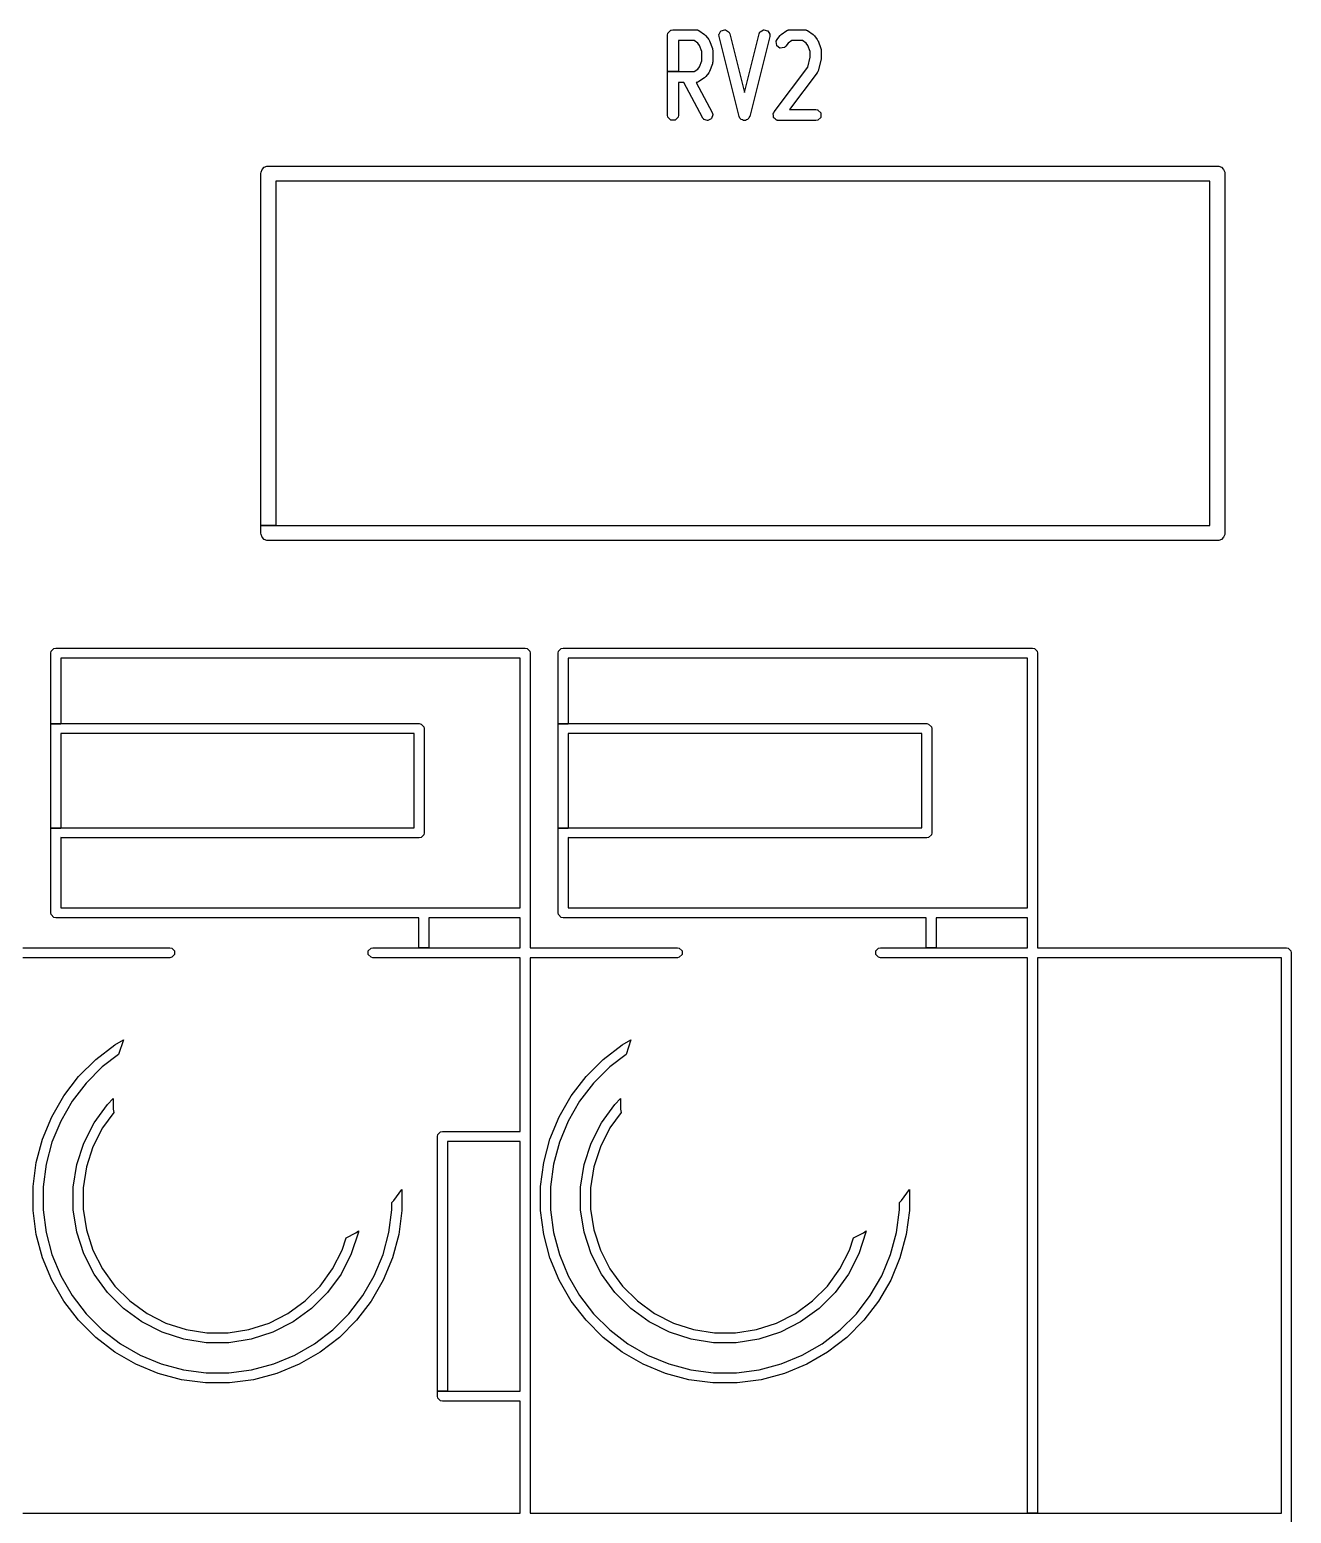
# Model space of a CAD drawing. Header units: millimetres. Extents: x 0 to 98, y 0 to 67.8.
# Drawn here: x 11.86 to 24.49, y 10.64 to 25.49 of the extents above; entities that cross this region are included whole.
import ezdxf

# ---------------------------------------------------------------- set-up
doc = ezdxf.new("R2010")
doc.units = ezdxf.units.MM
doc.layers.add('Edge.Cuts', color=254, linetype='CONTINUOUS', true_color=0xd0d2cd)

msp = doc.modelspace()

# ---------------------------------------------------------------- linework, layer by layer
at = {"layer": 'Edge.Cuts', "linetype": 'CONTINUOUS'}
for p, q in [((18.245, 25.435105), (18.245096, 25.43608)), ((18.245, 25.071058), (18.245, 25.435105)), ((18.245096, 25.43608), (18.248902, 25.455214)), ((18.248902, 25.455214), (18.25027, 25.457775)), ((18.25027, 25.457775), (18.27733, 25.484835)), ((18.27733, 25.484835), (18.279891, 25.486203)), ((18.279891, 25.486203), (18.299025, 25.490009)), ((18.299025, 25.490009), (18.3, 25.490105)), ((18.3, 25.490105), (18.528571, 25.490105)), ((18.528571, 25.490105), (18.529546, 25.490009)), ((18.529546, 25.490009), (18.535817, 25.488763)), ((18.535817, 25.488763), (18.537295, 25.489057)), ((18.537295, 25.489057), (18.540182, 25.488776)), ((18.540182, 25.488776), (18.544304, 25.487075)), ((18.544304, 25.487075), (18.548681, 25.486203)), ((18.548681, 25.486203), (18.551241, 25.484835)), ((18.551241, 25.484835), (18.552307, 25.483769)), ((18.552307, 25.483769), (18.558215, 25.481329)), ((18.558215, 25.481329), (18.559079, 25.480868)), ((18.559079, 25.480868), (18.616222, 25.442773)), ((18.616222, 25.442773), (18.616981, 25.442152)), ((18.616981, 25.442152), (18.622861, 25.436284)), ((18.622861, 25.436284), (18.629052, 25.430733)), ((18.629052, 25.430733), (18.629714, 25.43001)), ((18.629714, 25.43001), (18.658285, 25.391915)), ((18.759836, 25.442221), (18.760543, 25.445036)), ((18.760784, 25.422735), (18.759836, 25.442221)), ((18.760543, 25.445036), (18.780232, 25.477851)), ((18.760927, 25.421765), (18.760784, 25.422735)), ((18.960927, 24.621765), (18.760927, 25.421765)), ((18.780232, 25.477851), (18.783306, 25.48013)), ((18.783306, 25.48013), (18.820431, 25.489411)), ((18.820431, 25.489411), (18.824216, 25.488847)), ((18.824216, 25.488847), (18.857031, 25.469158)), ((18.857031, 25.469158), (18.85898, 25.467007)), ((18.85898, 25.467007), (18.867313, 25.449368)), ((18.867313, 25.449368), (18.867643, 25.448445)), ((18.867643, 25.448445), (19.014285, 24.861877)), ((19.014285, 24.861877), (19.160927, 25.448445)), ((19.267643, 25.421765), (19.067643, 24.621765)), ((19.160927, 25.448445), (19.161257, 25.449368)), ((19.161257, 25.449368), (19.16959, 25.467007)), ((19.16959, 25.467007), (19.171539, 25.469158)), ((19.171539, 25.469158), (19.204354, 25.488847)), ((19.204354, 25.488847), (19.208139, 25.489411)), ((19.208139, 25.489411), (19.245264, 25.48013)), ((19.245264, 25.48013), (19.248338, 25.477852)), ((19.248338, 25.477852), (19.248338, 25.477851)), ((19.248338, 25.477851), (19.268027, 25.445036)), ((19.267786, 25.422735), (19.267643, 25.421765)), ((19.268734, 25.442221), (19.267786, 25.422735)), ((19.268027, 25.445036), (19.268734, 25.442221)), ((19.341714, 25.391916), (19.370286, 25.43001)), ((19.370286, 25.43001), (19.370948, 25.430733)), ((19.370948, 25.430733), (19.377138, 25.436285)), ((19.377138, 25.436285), (19.383019, 25.442152)), ((19.383019, 25.442152), (19.383778, 25.442773)), ((19.383778, 25.442773), (19.440921, 25.480868)), ((19.440921, 25.480868), (19.441785, 25.481329)), ((19.441785, 25.481329), (19.447692, 25.483769)), ((19.447692, 25.483769), (19.44876, 25.484836)), ((19.44876, 25.484836), (19.451318, 25.486203)), ((19.451318, 25.486203), (19.455697, 25.487076)), ((19.455697, 25.487076), (19.459819, 25.488776)), ((19.459819, 25.488776), (19.462705, 25.489057)), ((19.462705, 25.489057), (19.464181, 25.488763)), ((19.464181, 25.488763), (19.470454, 25.490009)), ((19.470454, 25.490009), (19.471429, 25.490105)), ((19.471429, 25.490105), (19.614286, 25.490105)), ((19.614286, 25.490105), (19.615261, 25.490009)), ((19.615261, 25.490009), (19.621532, 25.488763)), ((19.621532, 25.488763), (19.62301, 25.489057)), ((19.62301, 25.489057), (19.625897, 25.488776)), ((19.625897, 25.488776), (19.630019, 25.487075)), ((19.630019, 25.487075), (19.634396, 25.486203)), ((19.634396, 25.486203), (19.636956, 25.484835)), ((19.636956, 25.484835), (19.638022, 25.483769)), ((19.638022, 25.483769), (19.64393, 25.481329)), ((19.64393, 25.481329), (19.644794, 25.480868)), ((19.644794, 25.480868), (19.701937, 25.442773)), ((19.701937, 25.442773), (19.702696, 25.442152)), ((19.702696, 25.442152), (19.708576, 25.436284)), ((19.708576, 25.436284), (19.714767, 25.430733)), ((19.714767, 25.430733), (19.715429, 25.43001)), ((19.715429, 25.43001), (19.744, 25.391915)), ((18.511919, 25.380105), (18.355, 25.380105)), ((18.355, 25.380105), (18.355, 25.071058)), ((18.547366, 25.356474), (18.511919, 25.380105)), ((18.565555, 25.332223), (18.547366, 25.356474)), ((18.587857, 25.272751), (18.565555, 25.332223)), ((18.587857, 25.178414), (18.587857, 25.272751)), ((18.658285, 25.391915), (18.658794, 25.391077)), ((18.658794, 25.391077), (18.661753, 25.384906)), ((18.661753, 25.384906), (18.66535, 25.379106)), ((18.66535, 25.379106), (18.665783, 25.378227)), ((18.665783, 25.378227), (18.694355, 25.302037)), ((18.694355, 25.302037), (18.694607, 25.301089)), ((18.694607, 25.301089), (18.696032, 25.292389)), ((18.696032, 25.292389), (18.697761, 25.2837)), ((18.697761, 25.2837), (18.697857, 25.282724)), ((18.697857, 25.282724), (18.697857, 25.168439)), ((19.332329, 25.370618), (19.332771, 25.373487)), ((19.33774, 25.332734), (19.332329, 25.370618)), ((19.332771, 25.373487), (19.341206, 25.391078)), ((19.33969, 25.329441), (19.33774, 25.332734)), ((19.370304, 25.30648), (19.33969, 25.329441)), ((19.341206, 25.391078), (19.341714, 25.391916)), ((19.374011, 25.30553), (19.370304, 25.30648)), ((19.411895, 25.310941), (19.374011, 25.30553)), ((19.414526, 25.312168), (19.411895, 25.310941)), ((19.429052, 25.325191), (19.414526, 25.312168)), ((19.429714, 25.325914), (19.429052, 25.325191)), ((19.452633, 25.356475), (19.429714, 25.325914)), ((19.488081, 25.380105), (19.452633, 25.356475)), ((19.597634, 25.380105), (19.488081, 25.380105)), ((19.63308, 25.356475), (19.597634, 25.380105)), ((19.651266, 25.332225), (19.63308, 25.356475)), ((19.673571, 25.272749), (19.651266, 25.332225)), ((19.673571, 25.213306), (19.673571, 25.272749)), ((19.744, 25.391915), (19.744508, 25.391077)), ((19.744508, 25.391077), (19.747461, 25.384918)), ((19.747461, 25.384918), (19.751066, 25.379106)), ((19.751066, 25.379106), (19.751499, 25.378227)), ((19.751499, 25.378227), (19.78007, 25.302036)), ((19.78007, 25.302036), (19.780322, 25.301088)), ((19.780322, 25.301088), (19.781749, 25.292376)), ((19.781749, 25.292376), (19.783475, 25.2837)), ((19.783475, 25.2837), (19.783571, 25.282724)), ((19.783571, 25.282724), (19.783571, 25.206534)), ((18.547367, 25.094692), (18.565555, 25.118942)), ((18.565555, 25.118942), (18.587857, 25.178414)), ((18.694355, 25.149126), (18.665783, 25.072936)), ((18.694607, 25.150074), (18.694355, 25.149126)), ((18.696032, 25.158776), (18.694607, 25.150074)), ((18.697761, 25.167463), (18.696032, 25.158776)), ((18.697857, 25.168439), (18.697761, 25.167463)), ((19.313143, 24.668105), (19.649334, 25.116363)), ((19.649334, 25.116363), (19.673571, 25.213306)), ((19.781929, 25.193194), (19.753358, 25.078908)), ((19.782072, 25.194165), (19.781929, 25.193194)), ((19.78235, 25.199911), (19.782072, 25.194165)), ((19.783475, 25.205558), (19.78235, 25.199911)), ((19.783571, 25.206534), (19.783475, 25.205558)), ((18.245, 24.635105), (18.245, 25.071058)), ((18.245, 25.071058), (18.355, 25.071058)), ((18.355, 25.071058), (18.245, 25.071058)), ((18.355, 25.071058), (18.511918, 25.071058)), ((18.409613, 24.961058), (18.355, 24.961058)), ((18.355, 24.961058), (18.355, 24.635105)), ((18.59416, 24.609539), (18.409613, 24.961058)), ((18.511918, 25.071058), (18.547367, 25.094692)), ((18.535816, 24.962402), (18.533398, 24.961921)), ((18.533398, 24.961921), (18.691554, 24.66067)), ((18.537293, 24.962106), (18.535816, 24.962402)), ((18.540183, 24.962388), (18.537293, 24.962106)), ((18.544302, 24.96409), (18.540183, 24.962388)), ((18.54868, 24.96496), (18.544302, 24.96409)), ((18.551242, 24.966329), (18.54868, 24.96496)), ((18.552306, 24.967395), (18.551242, 24.966329)), ((18.558214, 24.969833), (18.552306, 24.967395)), ((18.559079, 24.970295), (18.558214, 24.969833)), ((18.616222, 25.00839), (18.559079, 24.970295)), ((18.616981, 25.009011), (18.616222, 25.00839)), ((18.62287, 25.01489), (18.616981, 25.009011)), ((18.629051, 25.02043), (18.62287, 25.01489)), ((18.629714, 25.021153), (18.629051, 25.02043)), ((18.658285, 25.059248), (18.629714, 25.021153)), ((18.658794, 25.060087), (18.658285, 25.059248)), ((18.661749, 25.066252), (18.658794, 25.060087)), ((18.66535, 25.072056), (18.661749, 25.066252)), ((18.665783, 25.072936), (18.66535, 25.072056)), ((19.744, 25.059248), (19.467143, 24.690105)), ((19.744511, 25.060092), (19.744, 25.059248)), ((19.744562, 25.060201), (19.744511, 25.060092)), ((19.744695, 25.060346), (19.744562, 25.060201)), ((19.74878, 25.068994), (19.744695, 25.060346)), ((19.752944, 25.077677), (19.748779, 25.068995)), ((19.748779, 25.068995), (19.74878, 25.068994)), ((19.752973, 25.07787), (19.752944, 25.077677)), ((19.753019, 25.077965), (19.752973, 25.07787)), ((19.753358, 25.078908), (19.753019, 25.077965)), ((18.691554, 24.66067), (18.691922, 24.659762)), ((18.691922, 24.659762), (18.697446, 24.641052)), ((19.305949, 24.654239), (19.307413, 24.657774)), ((19.307413, 24.657774), (19.308698, 24.659061)), ((19.308698, 24.659061), (19.312635, 24.667267)), ((19.312635, 24.667267), (19.313143, 24.668105)), ((19.467143, 24.690105), (19.728571, 24.690105)), ((19.728571, 24.690105), (19.729546, 24.690009)), ((19.729546, 24.690009), (19.74868, 24.686203)), ((19.74868, 24.686203), (19.751241, 24.684835)), ((19.751241, 24.684835), (19.778301, 24.657775)), ((19.778301, 24.657775), (19.779765, 24.654239)), ((18.245096, 24.63413), (18.245, 24.635105)), ((18.248902, 24.614996), (18.245096, 24.63413)), ((18.25027, 24.612435), (18.248902, 24.614996)), ((18.27733, 24.585375), (18.25027, 24.612435)), ((18.280866, 24.583911), (18.27733, 24.585375)), ((18.319134, 24.583911), (18.280866, 24.583911)), ((18.32267, 24.585375), (18.319134, 24.583911)), ((18.34973, 24.612435), (18.32267, 24.585375)), ((18.351098, 24.614996), (18.34973, 24.612435)), ((18.354904, 24.63413), (18.351098, 24.614996)), ((18.355, 24.635105), (18.354904, 24.63413)), ((18.594699, 24.60872), (18.59416, 24.609539)), ((18.606963, 24.593548), (18.594699, 24.60872)), ((18.609364, 24.591917), (18.606963, 24.593548)), ((18.645901, 24.580537), (18.609364, 24.591917)), ((18.649712, 24.580884), (18.645901, 24.580537)), ((18.683595, 24.598672), (18.649712, 24.580884)), ((18.686045, 24.601612), (18.683595, 24.598672)), ((18.697425, 24.638149), (18.686045, 24.601612)), ((18.697446, 24.641052), (18.697425, 24.638149)), ((18.961257, 24.620842), (18.960927, 24.621765)), ((18.96959, 24.603203), (18.961257, 24.620842)), ((18.971539, 24.601052), (18.96959, 24.603203)), ((18.976972, 24.597793), (18.971539, 24.601052)), ((18.980232, 24.592359), (18.976972, 24.597793)), ((18.980232, 24.592358), (18.980232, 24.592359)), ((18.983307, 24.59008), (18.980232, 24.592358)), ((18.994479, 24.587288), (18.983307, 24.59008)), ((19.004353, 24.581363), (18.994479, 24.587288)), ((19.004354, 24.581362), (19.004353, 24.581363)), ((19.008139, 24.580799), (19.004354, 24.581362)), ((19.014285, 24.582336), (19.008139, 24.580799)), ((19.020431, 24.580799), (19.014285, 24.582336)), ((19.020432, 24.580799), (19.020431, 24.580799)), ((19.024217, 24.581363), (19.020432, 24.580799)), ((19.034089, 24.587288), (19.024217, 24.581363)), ((19.045263, 24.59008), (19.034089, 24.587288)), ((19.045264, 24.59008), (19.045263, 24.59008)), ((19.048338, 24.592359), (19.045264, 24.59008)), ((19.051597, 24.597793), (19.048338, 24.592359)), ((19.057031, 24.601052), (19.051597, 24.597793)), ((19.05898, 24.603203), (19.057031, 24.601052)), ((19.067313, 24.620842), (19.05898, 24.603203)), ((19.067643, 24.621765), (19.067313, 24.620842)), ((19.303757, 24.646807), (19.304198, 24.649676)), ((19.305949, 24.631463), (19.303757, 24.646807)), ((19.304198, 24.649676), (19.305949, 24.653328)), ((19.305949, 24.653328), (19.305949, 24.654239)), ((19.305949, 24.615971), (19.305949, 24.631463)), ((19.307413, 24.612435), (19.305949, 24.615971)), ((19.308875, 24.610973), (19.307413, 24.612435)), ((19.309169, 24.608922), (19.308875, 24.610973)), ((19.311119, 24.60563), (19.309169, 24.608922)), ((19.323514, 24.596334), (19.311119, 24.60563)), ((19.334473, 24.585375), (19.323514, 24.596334)), ((19.337034, 24.584007), (19.334473, 24.585375)), ((19.341002, 24.583218), (19.337034, 24.584007)), ((19.341734, 24.582669), (19.341002, 24.583218)), ((19.345441, 24.581719), (19.341734, 24.582669)), ((19.347241, 24.581977), (19.345441, 24.581719)), ((19.356168, 24.580201), (19.347241, 24.581977)), ((19.357143, 24.580105), (19.356168, 24.580201)), ((19.728571, 24.580105), (19.357143, 24.580105)), ((19.729546, 24.580201), (19.728571, 24.580105)), ((19.74868, 24.584007), (19.729546, 24.580201)), ((19.751241, 24.585375), (19.74868, 24.584007)), ((19.778301, 24.612435), (19.751241, 24.585375)), ((19.779765, 24.615971), (19.778301, 24.612435)), ((19.779765, 24.654239), (19.779765, 24.615971)), ((14.175, 24.05), (14.176441, 24.064632)), ((14.176441, 24.064632), (14.18764, 24.091668)), ((14.18764, 24.091668), (14.208332, 24.11236)), ((14.208332, 24.11236), (14.235368, 24.123559)), ((14.235368, 24.123559), (14.25, 24.125)), ((14.25, 24.125), (23.75, 24.125)), ((23.75, 24.125), (23.764632, 24.123559)), ((23.764632, 24.123559), (23.791668, 24.11236)), ((23.791668, 24.11236), (23.81236, 24.091668)), ((23.81236, 24.091668), (23.823559, 24.064632)), ((23.823559, 24.064632), (23.825, 24.05)), ((14.175, 20.525), (14.175, 24.05)), ((23.675, 23.975), (14.325, 23.975)), ((14.325, 23.975), (14.325, 20.525)), ((23.675, 20.525), (23.675, 23.975)), ((23.825, 24.05), (23.825, 20.45)), ((14.175, 20.45), (14.175, 20.525)), ((14.175, 20.525), (14.325, 20.525)), ((14.325, 20.525), (14.175, 20.525)), ((14.325, 20.525), (23.675, 20.525)), ((14.176441, 20.435368), (14.175, 20.45)), ((14.18764, 20.408332), (14.176441, 20.435368)), ((14.208332, 20.38764), (14.18764, 20.408332)), ((14.235368, 20.376441), (14.208332, 20.38764)), ((14.25, 20.375), (14.235368, 20.376441)), ((23.75, 20.375), (14.25, 20.375)), ((23.764632, 20.376441), (23.75, 20.375)), ((23.791668, 20.38764), (23.764632, 20.376441)), ((23.81236, 20.408332), (23.791668, 20.38764)), ((23.823559, 20.435368), (23.81236, 20.408332)), ((23.825, 20.45), (23.823559, 20.435368)), ((12.07, 19.25), (12.073806, 19.269134)), ((12.07, 18.541011), (12.07, 19.25)), ((12.073806, 19.269134), (12.100866, 19.296194)), ((12.100866, 19.296194), (12.12, 19.3)), ((12.12, 19.3), (16.82, 19.3)), ((16.77, 19.2), (12.17, 19.2)), ((12.17, 19.2), (12.17, 18.541011)), ((16.77, 16.7), (16.77, 19.2)), ((16.82, 19.3), (16.839134, 19.296194)), ((16.839134, 19.296194), (16.866194, 19.269134)), ((16.866194, 19.269134), (16.87, 19.25)), ((16.87, 19.25), (16.87, 16.3)), ((17.15, 19.25), (17.153806, 19.269134)), ((17.15, 18.541011), (17.15, 19.25)), ((17.153806, 19.269134), (17.180866, 19.296194)), ((17.180866, 19.296194), (17.2, 19.3)), ((17.2, 19.3), (21.9, 19.3)), ((21.85, 19.2), (17.25, 19.2)), ((17.25, 19.2), (17.25, 18.541011)), ((21.85, 16.7), (21.85, 19.2)), ((21.9, 19.3), (21.919134, 19.296194)), ((21.919134, 19.296194), (21.946194, 19.269134)), ((21.946194, 19.269134), (21.95, 19.25)), ((21.95, 19.25), (21.95, 16.3)), ((12.07, 17.498011), (12.07, 18.541011)), ((12.07, 18.541011), (12.17, 18.541011)), ((12.17, 18.541011), (12.07, 18.541011)), ((12.17, 18.541011), (12.18, 18.543)), ((12.18, 18.443), (12.17, 18.44499)), ((12.17, 18.44499), (12.17, 17.498011)), ((12.18, 18.543), (15.76, 18.543)), ((15.71, 18.443), (12.18, 18.443)), ((15.71, 17.5), (15.71, 18.443)), ((15.76, 18.543), (15.779134, 18.539194)), ((15.779134, 18.539194), (15.806194, 18.512134)), ((15.806194, 18.512134), (15.81, 18.493)), ((15.81, 18.493), (15.81, 17.45)), ((17.15, 17.498011), (17.15, 18.541011)), ((17.15, 18.541011), (17.25, 18.541011)), ((17.25, 18.541011), (17.15, 18.541011)), ((17.25, 18.541011), (17.26, 18.543)), ((17.26, 18.443), (17.25, 18.44499)), ((17.25, 18.44499), (17.25, 17.498011)), ((17.26, 18.543), (20.84, 18.543)), ((20.79, 18.443), (17.26, 18.443)), ((20.79, 17.5), (20.79, 18.443)), ((20.84, 18.543), (20.859134, 18.539194)), ((20.859134, 18.539194), (20.886194, 18.512134)), ((20.886194, 18.512134), (20.89, 18.493)), ((20.89, 18.493), (20.89, 17.45)), ((12.07, 16.65), (12.07, 17.498011)), ((12.07, 17.498011), (12.17, 17.498011)), ((12.17, 17.498011), (12.07, 17.498011)), ((12.17, 17.498011), (12.18, 17.5)), ((12.18, 17.4), (12.17, 17.40199)), ((12.17, 17.40199), (12.17, 16.7)), ((12.18, 17.5), (15.71, 17.5)), ((15.76, 17.4), (12.18, 17.4)), ((15.779134, 17.403806), (15.76, 17.4)), ((15.806194, 17.430866), (15.779134, 17.403806)), ((15.81, 17.45), (15.806194, 17.430866)), ((17.15, 16.65), (17.15, 17.498011)), ((17.15, 17.498011), (17.25, 17.498011)), ((17.25, 17.498011), (17.15, 17.498011)), ((17.25, 17.498011), (17.26, 17.5)), ((17.26, 17.4), (17.25, 17.40199)), ((17.25, 17.40199), (17.25, 16.7)), ((17.26, 17.5), (20.79, 17.5)), ((20.84, 17.4), (17.26, 17.4)), ((20.859134, 17.403806), (20.84, 17.4)), ((20.886194, 17.430866), (20.859134, 17.403806)), ((20.89, 17.45), (20.886194, 17.430866)), ((12.073806, 16.630866), (12.07, 16.65)), ((12.17, 16.7), (16.77, 16.7)), ((17.153806, 16.630866), (17.15, 16.65)), ((17.25, 16.7), (21.85, 16.7)), ((12.100866, 16.603806), (12.073806, 16.630866)), ((12.12, 16.6), (12.100866, 16.603806)), ((15.754, 16.6), (12.12, 16.6)), ((15.754, 16.3), (15.754, 16.6)), ((16.77, 16.6), (15.854, 16.6)), ((15.854, 16.6), (15.854, 16.3)), ((16.77, 16.3), (16.77, 16.6)), ((17.180866, 16.603806), (17.153806, 16.630866)), ((17.2, 16.6), (17.180866, 16.603806)), ((20.834, 16.6), (17.2, 16.6)), ((20.834, 16.3), (20.834, 16.6)), ((21.85, 16.6), (20.934, 16.6)), ((20.934, 16.6), (20.934, 16.3)), ((21.85, 16.3), (21.85, 16.6)), ((11.79, 16.3), (13.264, 16.3)), ((13.264, 16.2), (11.79, 16.2)), ((13.264, 16.3), (13.283134, 16.296194)), ((13.283134, 16.203806), (13.264, 16.2)), ((13.283134, 16.296194), (13.310194, 16.269134)), ((13.310194, 16.230866), (13.283134, 16.203806)), ((13.310194, 16.269134), (13.310194, 16.230866)), ((15.249806, 16.269134), (15.276866, 16.296194)), ((15.249806, 16.230866), (15.249806, 16.269134)), ((15.276866, 16.203806), (15.249806, 16.230866)), ((15.276866, 16.296194), (15.296, 16.3)), ((15.296, 16.2), (15.276866, 16.203806)), ((15.296, 16.3), (15.754, 16.3)), ((16.77, 16.2), (15.296, 16.2)), ((15.754, 16.3), (15.854, 16.3)), ((15.854, 16.3), (15.754, 16.3)), ((15.854, 16.3), (16.77, 16.3)), ((16.77, 14.46), (16.77, 16.2)), ((16.87, 16.3), (18.344, 16.3)), ((18.344, 16.2), (16.87, 16.2)), ((16.87, 16.2), (16.87, 10.64)), ((18.344, 16.3), (18.363134, 16.296194)), ((18.363134, 16.203806), (18.344, 16.2)), ((18.363134, 16.296194), (18.390194, 16.269134)), ((18.390194, 16.230866), (18.363134, 16.203806)), ((18.390194, 16.269134), (18.390194, 16.230866)), ((20.329806, 16.269134), (20.356866, 16.296194)), ((20.329806, 16.230866), (20.329806, 16.269134)), ((20.356866, 16.203806), (20.329806, 16.230866)), ((20.356866, 16.296194), (20.376, 16.3)), ((20.376, 16.2), (20.356866, 16.203806)), ((20.376, 16.3), (20.834, 16.3)), ((21.85, 16.2), (20.376, 16.2)), ((20.834, 16.3), (20.934, 16.3)), ((20.934, 16.3), (20.834, 16.3)), ((20.934, 16.3), (21.85, 16.3)), ((21.85, 10.64), (21.85, 16.2)), ((21.95, 16.3), (24.44, 16.3)), ((24.39, 16.2), (21.95, 16.2)), ((21.95, 16.2), (21.95, 10.64)), ((24.39, 10.64), (24.39, 16.2)), ((24.44, 16.3), (24.459134, 16.296194)), ((24.459134, 16.296194), (24.486194, 16.269134)), ((24.486194, 16.269134), (24.49, 16.25)), ((24.49, 16.25), (24.49, 5.75)), ((12.52021, 15.180904), (12.712195, 15.328219)), ((12.712195, 15.328219), (12.797166, 15.377278)), ((12.797166, 15.377278), (12.749712, 15.23123)), ((17.60021, 15.180904), (17.792195, 15.328219)), ((17.792195, 15.328219), (17.877166, 15.377278)), ((17.877166, 15.377278), (17.829712, 15.23123)), ((12.349096, 15.00979), (12.52021, 15.180904)), ((12.749712, 15.23123), (12.586145, 15.10572)), ((17.429096, 15.00979), (17.60021, 15.180904)), ((17.829712, 15.23123), (17.666145, 15.10572)), ((12.201781, 14.817805), (12.349096, 15.00979)), ((12.586145, 15.10572), (12.42428, 14.943855)), ((17.281781, 14.817805), (17.429096, 15.00979)), ((17.666145, 15.10572), (17.50428, 14.943855)), ((12.42428, 14.943855), (12.284928, 14.762248)), ((17.50428, 14.943855), (17.364928, 14.762248)), ((12.080785, 14.608234), (12.201781, 14.817805)), ((12.284928, 14.762248), (12.170473, 14.564005)), ((12.503672, 14.547623), (12.637411, 14.7317)), ((12.637411, 14.7317), (12.694932, 14.789221)), ((12.694932, 14.789221), (12.694932, 14.684465)), ((17.160785, 14.608234), (17.281781, 14.817805)), ((17.364928, 14.762248), (17.250473, 14.564005)), ((17.583672, 14.547623), (17.717411, 14.7317)), ((17.717411, 14.7317), (17.774932, 14.789221)), ((17.774932, 14.789221), (17.774932, 14.684465)), ((11.988179, 14.384663), (12.080785, 14.608234)), ((12.170473, 14.564005), (12.082872, 14.352519)), ((12.700549, 14.648997), (12.588936, 14.495373)), ((12.694932, 14.684465), (12.700549, 14.648997)), ((17.068179, 14.384663), (17.160785, 14.608234)), ((17.250473, 14.564005), (17.162872, 14.352519)), ((17.780549, 14.648997), (17.668936, 14.495373)), ((17.774932, 14.684465), (17.780549, 14.648997)), ((12.400375, 14.344891), (12.503672, 14.547623)), ((12.588936, 14.495373), (12.492763, 14.306623)), ((15.941, 14.41), (15.944806, 14.429134)), ((15.941, 11.86), (15.941, 14.41)), ((15.944806, 14.429134), (15.971866, 14.456194)), ((15.971866, 14.456194), (15.991, 14.46)), ((15.991, 14.46), (16.77, 14.46)), ((17.480375, 14.344891), (17.583672, 14.547623)), ((17.668936, 14.495373), (17.572763, 14.306623)), ((11.925547, 14.150917), (11.988179, 14.384663)), ((12.082872, 14.352519), (12.023626, 14.131408)), ((12.330064, 14.128496), (12.400375, 14.344891)), ((12.492763, 14.306623), (12.427301, 14.105151)), ((16.77, 14.36), (16.041, 14.36)), ((16.041, 14.36), (16.041, 11.86)), ((16.77, 11.86), (16.77, 14.36)), ((17.005547, 14.150917), (17.068179, 14.384663)), ((17.162872, 14.352519), (17.103626, 14.131408)), ((17.410064, 14.128496), (17.480375, 14.344891)), ((17.572763, 14.306623), (17.507301, 14.105151)), ((11.893961, 13.910996), (11.925547, 14.150917)), ((12.023626, 14.131408), (11.993747, 13.904455)), ((12.29447, 13.903766), (12.330064, 14.128496)), ((16.973961, 13.910996), (17.005547, 14.150917)), ((17.103626, 14.131408), (17.073747, 13.904455)), ((17.37447, 13.903766), (17.410064, 14.128496)), ((12.427301, 14.105151), (12.394162, 13.89592)), ((17.507301, 14.105151), (17.474162, 13.89592)), ((11.893961, 13.904455), (11.893961, 13.910996)), ((11.893961, 13.669004), (11.893961, 13.904455)), ((11.993747, 13.904455), (11.993747, 13.675545)), ((12.29447, 13.89592), (12.29447, 13.903766)), ((12.29447, 13.676234), (12.29447, 13.89592)), ((12.394162, 13.89592), (12.394162, 13.68408)), ((15.50665, 13.770883), (15.586039, 13.880154)), ((15.586039, 13.880154), (15.586039, 13.669004)), ((16.973961, 13.904455), (16.973961, 13.910996)), ((16.973961, 13.669004), (16.973961, 13.904455)), ((17.073747, 13.904455), (17.073747, 13.675545)), ((17.37447, 13.89592), (17.37447, 13.903766)), ((17.37447, 13.676234), (17.37447, 13.89592)), ((17.474162, 13.89592), (17.474162, 13.68408)), ((20.58665, 13.770883), (20.666039, 13.880154)), ((20.666039, 13.880154), (20.666039, 13.669004)), ((11.925547, 13.429083), (11.893961, 13.669004)), ((11.993747, 13.675545), (12.023626, 13.448592)), ((12.330064, 13.451504), (12.29447, 13.676234)), ((12.394162, 13.68408), (12.427301, 13.474849)), ((15.456374, 13.448592), (15.486253, 13.675545)), ((15.486253, 13.750486), (15.50665, 13.770883)), ((15.486253, 13.675545), (15.486253, 13.750486)), ((15.586039, 13.669004), (15.554453, 13.429083)), ((17.005547, 13.429083), (16.973961, 13.669004)), ((17.073747, 13.675545), (17.103626, 13.448592)), ((17.410064, 13.451504), (17.37447, 13.676234)), ((17.474162, 13.68408), (17.507301, 13.474849)), ((20.536374, 13.448592), (20.566253, 13.675545)), ((20.566253, 13.750486), (20.58665, 13.770883)), ((20.566253, 13.675545), (20.566253, 13.750486)), ((20.666039, 13.669004), (20.634453, 13.429083)), ((11.988179, 13.195337), (11.925547, 13.429083)), ((12.023626, 13.448592), (12.082872, 13.227481)), ((12.400375, 13.235109), (12.330064, 13.451504)), ((12.427301, 13.474849), (12.492763, 13.273377)), ((14.987237, 13.273377), (15.026836, 13.395251)), ((15.026836, 13.395251), (15.125998, 13.445776)), ((15.149936, 13.451504), (15.079625, 13.235109)), ((15.125998, 13.445776), (15.152023, 13.464685)), ((15.152023, 13.464685), (15.149936, 13.451504)), ((15.397128, 13.227481), (15.456374, 13.448592)), ((15.554453, 13.429083), (15.491821, 13.195337)), ((17.068179, 13.195337), (17.005547, 13.429083)), ((17.103626, 13.448592), (17.162872, 13.227481)), ((17.480375, 13.235109), (17.410064, 13.451504)), ((17.507301, 13.474849), (17.572763, 13.273377)), ((20.067237, 13.273377), (20.106836, 13.395251)), ((20.106836, 13.395251), (20.205998, 13.445776)), ((20.229936, 13.451504), (20.159625, 13.235109)), ((20.205998, 13.445776), (20.232023, 13.464685)), ((20.232023, 13.464685), (20.229936, 13.451504)), ((20.477128, 13.227481), (20.536374, 13.448592)), ((20.634453, 13.429083), (20.571821, 13.195337)), ((12.082872, 13.227481), (12.170473, 13.015995)), ((12.503672, 13.032377), (12.400375, 13.235109)), ((12.492763, 13.273377), (12.588936, 13.084627)), ((14.891064, 13.084627), (14.987237, 13.273377)), ((15.079625, 13.235109), (14.976328, 13.032377)), ((15.309527, 13.015995), (15.397128, 13.227481)), ((17.162872, 13.227481), (17.250473, 13.015995)), ((17.583672, 13.032377), (17.480375, 13.235109)), ((17.572763, 13.273377), (17.668936, 13.084627)), ((19.971064, 13.084627), (20.067237, 13.273377)), ((20.159625, 13.235109), (20.056328, 13.032377)), ((20.389527, 13.015995), (20.477128, 13.227481)), ((12.080785, 12.971766), (11.988179, 13.195337)), ((12.588936, 13.084627), (12.713452, 12.913245)), ((14.766548, 12.913245), (14.891064, 13.084627)), ((15.491821, 13.195337), (15.399215, 12.971766)), ((17.160785, 12.971766), (17.068179, 13.195337)), ((17.668936, 13.084627), (17.793452, 12.913245)), ((19.846548, 12.913245), (19.971064, 13.084627)), ((20.571821, 13.195337), (20.479215, 12.971766)), ((12.201781, 12.762195), (12.080785, 12.971766)), ((12.170473, 13.015995), (12.284928, 12.817752)), ((12.637411, 12.8483), (12.503672, 13.032377)), ((14.976328, 13.032377), (14.842589, 12.8483)), ((15.195072, 12.817752), (15.309527, 13.015995)), ((15.399215, 12.971766), (15.278219, 12.762195)), ((17.281781, 12.762195), (17.160785, 12.971766)), ((17.250473, 13.015995), (17.364928, 12.817752)), ((17.717411, 12.8483), (17.583672, 13.032377)), ((20.056328, 13.032377), (19.922589, 12.8483)), ((20.275072, 12.817752), (20.389527, 13.015995)), ((20.479215, 12.971766), (20.358219, 12.762195)), ((12.284928, 12.817752), (12.42428, 12.636145)), ((12.7983, 12.687411), (12.637411, 12.8483)), ((12.713452, 12.913245), (12.863245, 12.763452)), ((14.616755, 12.763452), (14.766548, 12.913245)), ((14.842589, 12.8483), (14.6817, 12.687411)), ((15.05572, 12.636145), (15.195072, 12.817752)), ((17.364928, 12.817752), (17.50428, 12.636145)), ((17.8783, 12.687411), (17.717411, 12.8483)), ((17.793452, 12.913245), (17.943245, 12.763452)), ((19.696755, 12.763452), (19.846548, 12.913245)), ((19.922589, 12.8483), (19.7617, 12.687411)), ((20.13572, 12.636145), (20.275072, 12.817752)), ((12.349096, 12.57021), (12.201781, 12.762195)), ((12.42428, 12.636145), (12.586145, 12.47428)), ((12.982377, 12.553672), (12.7983, 12.687411)), ((12.863245, 12.763452), (13.034627, 12.638936)), ((13.034627, 12.638936), (13.223377, 12.542763)), ((14.256623, 12.542763), (14.445373, 12.638936)), ((14.445373, 12.638936), (14.616755, 12.763452)), ((14.6817, 12.687411), (14.497623, 12.553672)), ((14.893855, 12.47428), (15.05572, 12.636145)), ((15.278219, 12.762195), (15.130904, 12.57021)), ((17.429096, 12.57021), (17.281781, 12.762195)), ((17.50428, 12.636145), (17.666145, 12.47428)), ((18.062377, 12.553672), (17.8783, 12.687411)), ((17.943245, 12.763452), (18.114627, 12.638936)), ((18.114627, 12.638936), (18.303377, 12.542763)), ((19.336623, 12.542763), (19.525373, 12.638936)), ((19.525373, 12.638936), (19.696755, 12.763452)), ((19.7617, 12.687411), (19.577623, 12.553672)), ((19.973855, 12.47428), (20.13572, 12.636145)), ((20.358219, 12.762195), (20.210904, 12.57021)), ((12.52021, 12.399096), (12.349096, 12.57021)), ((13.185109, 12.450375), (12.982377, 12.553672)), ((13.223377, 12.542763), (13.424849, 12.477301)), ((13.424849, 12.477301), (13.63408, 12.444162)), ((13.84592, 12.444162), (14.055151, 12.477301)), ((14.055151, 12.477301), (14.256623, 12.542763)), ((14.497623, 12.553672), (14.294891, 12.450375)), ((15.130904, 12.57021), (14.95979, 12.399096)), ((17.60021, 12.399096), (17.429096, 12.57021)), ((18.265109, 12.450375), (18.062377, 12.553672)), ((18.303377, 12.542763), (18.504849, 12.477301)), ((18.504849, 12.477301), (18.71408, 12.444162)), ((18.92592, 12.444162), (19.135151, 12.477301)), ((19.135151, 12.477301), (19.336623, 12.542763)), ((19.577623, 12.553672), (19.374891, 12.450375)), ((20.210904, 12.57021), (20.03979, 12.399096)), ((12.712195, 12.251781), (12.52021, 12.399096)), ((12.586145, 12.47428), (12.767752, 12.334928)), ((12.767752, 12.334928), (12.965995, 12.220473)), ((13.401504, 12.380064), (13.185109, 12.450375)), ((13.626234, 12.34447), (13.401504, 12.380064)), ((13.853766, 12.34447), (13.626234, 12.34447)), ((13.63408, 12.444162), (13.84592, 12.444162)), ((14.078496, 12.380064), (13.853766, 12.34447)), ((14.294891, 12.450375), (14.078496, 12.380064)), ((14.514005, 12.220473), (14.712248, 12.334928)), ((14.712248, 12.334928), (14.893855, 12.47428)), ((14.95979, 12.399096), (14.767805, 12.251781)), ((17.792195, 12.251781), (17.60021, 12.399096)), ((17.666145, 12.47428), (17.847752, 12.334928)), ((17.847752, 12.334928), (18.045995, 12.220473)), ((18.481504, 12.380064), (18.265109, 12.450375)), ((18.706234, 12.34447), (18.481504, 12.380064)), ((18.933766, 12.34447), (18.706234, 12.34447)), ((18.71408, 12.444162), (18.92592, 12.444162)), ((19.158496, 12.380064), (18.933766, 12.34447)), ((19.374891, 12.450375), (19.158496, 12.380064)), ((19.594005, 12.220473), (19.792248, 12.334928)), ((19.792248, 12.334928), (19.973855, 12.47428)), ((20.03979, 12.399096), (19.847805, 12.251781)), ((12.921766, 12.130785), (12.712195, 12.251781)), ((12.965995, 12.220473), (13.177481, 12.132872)), ((14.302519, 12.132872), (14.514005, 12.220473)), ((14.767805, 12.251781), (14.558234, 12.130785)), ((18.001766, 12.130785), (17.792195, 12.251781)), ((18.045995, 12.220473), (18.257481, 12.132872)), ((19.382519, 12.132872), (19.594005, 12.220473)), ((19.847805, 12.251781), (19.638234, 12.130785)), ((13.145337, 12.038179), (12.921766, 12.130785)), ((13.379083, 11.975547), (13.145337, 12.038179)), ((13.177481, 12.132872), (13.398592, 12.073626)), ((13.398592, 12.073626), (13.625545, 12.043747)), ((13.625545, 12.043747), (13.854455, 12.043747)), ((13.854455, 12.043747), (14.081408, 12.073626)), ((14.081408, 12.073626), (14.302519, 12.132872)), ((14.334663, 12.038179), (14.100917, 11.975547)), ((14.558234, 12.130785), (14.334663, 12.038179)), ((18.225337, 12.038179), (18.001766, 12.130785)), ((18.459083, 11.975547), (18.225337, 12.038179)), ((18.257481, 12.132872), (18.478592, 12.073626)), ((18.478592, 12.073626), (18.705545, 12.043747)), ((18.705545, 12.043747), (18.934455, 12.043747)), ((18.934455, 12.043747), (19.161408, 12.073626)), ((19.161408, 12.073626), (19.382519, 12.132872)), ((19.414663, 12.038179), (19.180917, 11.975547)), ((19.638234, 12.130785), (19.414663, 12.038179)), ((13.619004, 11.943961), (13.379083, 11.975547)), ((13.860996, 11.943961), (13.619004, 11.943961)), ((14.100917, 11.975547), (13.860996, 11.943961)), ((18.699004, 11.943961), (18.459083, 11.975547)), ((18.940996, 11.943961), (18.699004, 11.943961)), ((19.180917, 11.975547), (18.940996, 11.943961)), ((15.941, 11.81), (15.941, 11.86)), ((15.941, 11.86), (16.041, 11.86)), ((16.041, 11.86), (15.941, 11.86)), ((15.944806, 11.790866), (15.941, 11.81)), ((15.971866, 11.763806), (15.944806, 11.790866)), ((15.991, 11.76), (15.971866, 11.763806)), ((16.77, 11.76), (15.991, 11.76)), ((16.041, 11.86), (16.77, 11.86)), ((16.77, 10.64), (16.77, 11.76)), ((11.79, 10.64), (16.77, 10.64)), ((16.87, 10.64), (21.85, 10.64)), ((21.85, 10.64), (21.95, 10.64)), ((21.95, 10.64), (21.85, 10.64)), ((21.95, 10.64), (24.39, 10.64))]:
    msp.add_line(p, q, dxfattribs=at)

doc.saveas('drawing.dxf')
